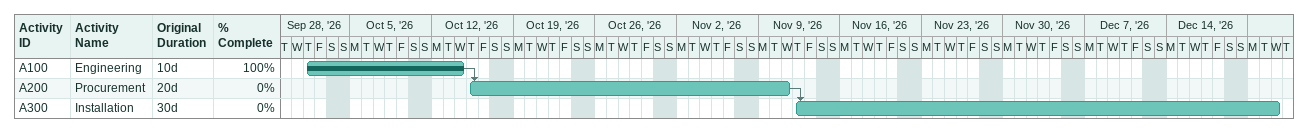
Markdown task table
| ID | Task | Original duration | Start | Finish | Predecessors | % complete |
|---|---|---|---|---|---|---|
| A100 | Engineering | 10d | 2026-10-01 | 2026-10-14 |  | 100 |
| A200 | Procurement | 20d | 2026-10-15 | 2026-11-11 | A100 | 0 |
| A300 | Installation | 30d | 2026-11-12 | 2026-12-23 | A200 | 0 |
